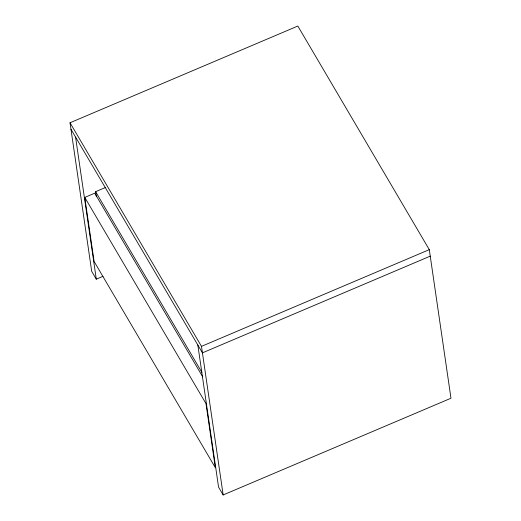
<?xml version="1.0" encoding="UTF-8"?>
<svg xmlns="http://www.w3.org/2000/svg" width="521" height="521" viewBox="0 0 521 521"><rect width="100%" height="100%" fill="white"/><g stroke="black" fill="none" stroke-linecap="round" stroke-linejoin="round"><path stroke-width="0.78" d="M103.028 276.325L96.3 279.178L91.703 271.35L70.022 122.767L297.836 26.05L429.297 249.65L450.978 398.233L223.164 494.95L218.56 487.122L197.83 345.039M96.372 196.749L95.636 191.689L105.359 187.56M84.773 197.42L205.977 403.58L215.323 467.656L94.119 261.503L84.773 197.42L94.737 193.187L202.754 376.911M223.164 494.95L201.484 346.361L429.297 249.65M430.248 256.15L202.435 352.86L70.973 129.267M70.022 122.767L201.484 346.361M95.636 191.689L201.842 372.333M75.571 137.095L96.3 279.178"/></g></svg>
